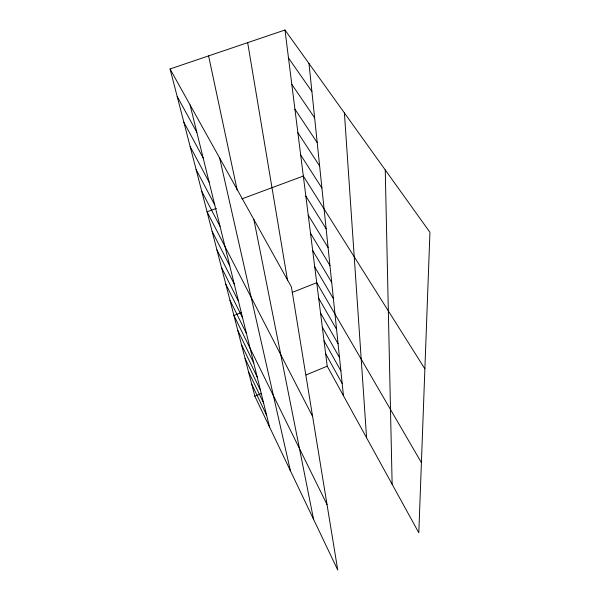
<?xml version="1.0" encoding="UTF-8"?>
<svg xmlns="http://www.w3.org/2000/svg" width="600" height="600" viewBox="0 0 600 600"><rect width="100%" height="100%" fill="white"/><g stroke="black" fill="none" stroke-linecap="round" stroke-linejoin="round"><path stroke-width="0.9" d="M284.97 30L327.218 366.195L418.808 532.785L429.938 232.298L284.97 30L170.062 68.97L291.405 286.913L337.74 570L254.827 396.18L261.743 393.322M306.112 374.933L327.218 366.195M241.718 312.382L233.917 315.465L327.022 504.548M292.26 292.388L316.725 282.712L421.41 462.645M216.42 208.35L207.067 211.822L312.608 416.452M241.86 198.892L303.322 176.047L424.882 368.88M288.487 57.975L311.903 91.53M291.795 84.33L314.632 117.84M294.923 109.2L317.205 142.62M297.877 132.705L319.627 165.998M300.675 154.958L321.915 188.085M305.843 196.08L326.138 228.795M308.235 215.115L328.087 247.597M310.507 233.235L329.947 265.462M312.683 250.507L331.71 282.465M314.752 266.978L333.39 298.657M318.675 298.2L336.562 329.295M320.535 313.005L338.07 343.785M322.312 327.165L339.502 357.638M324.015 340.725L340.882 370.89M325.65 353.722L342.195 383.572M177.172 96.42L196.83 132.292M183.863 122.235L203.16 157.98M190.163 146.572L209.123 182.137M196.11 169.538L214.733 204.892M201.743 191.257L220.028 226.365M212.123 231.33L229.778 265.875M216.915 249.847L234.27 284.085M221.483 267.465L238.53 301.38M225.825 284.228L242.587 317.82M229.965 300.21L246.442 333.465M237.803 330.465L253.733 363.022M241.515 344.79L257.183 376.987M245.062 358.493L260.468 390.322M248.46 371.595L263.61 403.072M251.708 384.15L266.618 415.268M170.062 68.97L254.827 396.18M190.072 104.917L269.505 426.945M219.638 158.017L290.415 470.798M208.597 55.905L237.15 189.93M253.853 219.458L313.56 519.308M247.665 42.652L287.565 280.567M309 63.525L343.455 395.73M344.4 112.935L366.585 437.798M385.245 169.928L392.138 484.275"/></g></svg>
